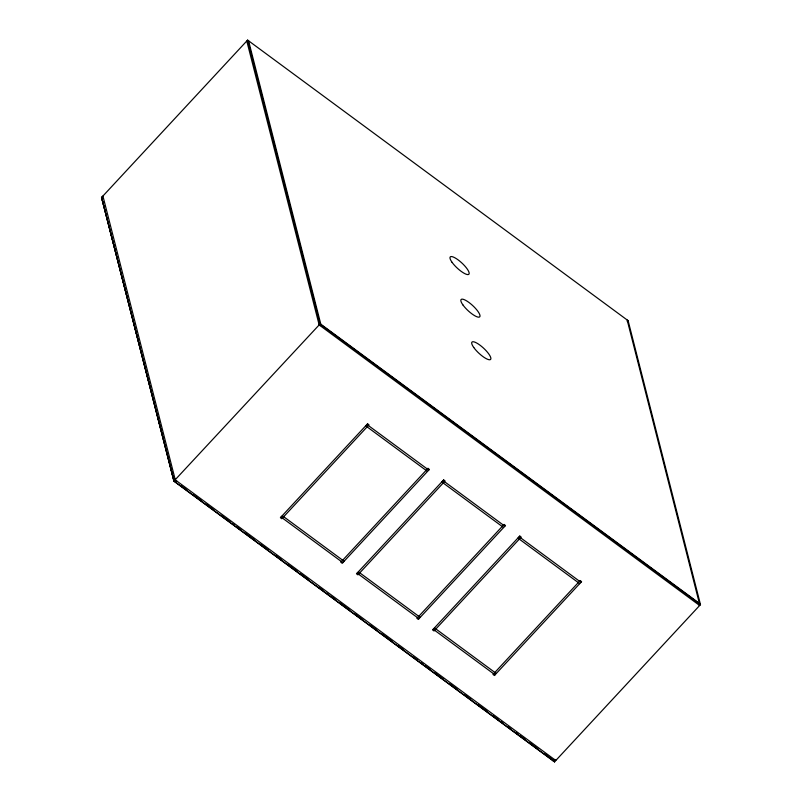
<?xml version="1.0" encoding="UTF-8"?>
<svg xmlns="http://www.w3.org/2000/svg" width="802" height="802" viewBox="0 0 802 802"><rect width="100%" height="100%" fill="white"/><g stroke="black" fill="none" stroke-linecap="round" stroke-linejoin="round"><path stroke-width="1.2" d="M554.663 761.86L173.894 481.16L101.523 197.232L174.034 481.32M101.664 197.392L247.617 40.1L628.106 320.67L700.477 604.598L554.513 761.88L554.282 760.958M247.738 41.704L248.57 40.802L320.94 324.73L320.108 325.632M173.803 480.398L175.047 479.045M319.016 324.359L319.848 323.467L700.326 604.026L699.645 605.49L319.156 324.93L246.785 41.002M173.894 481.16L319.988 324.028L247.617 40.1M175.448 482.303L176.691 480.949M627.264 321.562L628.106 320.67M553.069 760.757L554.322 759.414M698.692 604.788L699.524 603.896L627.154 319.968M554.382 761.73L174.044 481.13M319.988 324.028L700.477 604.598M101.523 197.232L174.174 481.29M366.935 424.479L428.769 470.072M443.035 480.598L504.859 526.192M519.135 536.708L580.959 582.302M365.682 425.832L427.516 471.426M441.782 481.942L503.616 527.536M517.881 538.062L579.706 583.645M282.274 515.666L344.098 561.26M358.364 571.786L420.198 617.37M434.463 627.896L496.298 673.49M281.021 517.019L342.845 562.613M357.121 573.129L418.945 618.723M433.21 629.239L495.045 674.833M180.851 485.591L186.886 490.042M192.921 494.493L200.981 500.438M206.014 504.147L214.064 510.082M221.111 515.285L230.164 521.962M232.179 523.445L234.194 524.929M236.209 526.413L241.242 530.122M245.262 533.089L254.324 539.776M260.369 544.227L268.419 550.162M275.467 555.365L281.502 559.816M287.537 564.267L297.612 571.686M300.63 573.921L308.68 579.856M318.745 587.275L322.775 590.242M326.795 593.219L328.81 594.703M330.825 596.187L335.858 599.896M339.888 602.863L348.94 609.54M354.985 614.001L363.035 619.936M370.083 625.129L376.118 629.58M382.163 634.041L392.228 641.46M398.263 645.911L403.296 649.63M413.361 657.049L417.391 660.016M421.411 662.983L423.426 664.467M425.441 665.951L430.473 669.67M434.504 672.637L443.556 679.314M449.601 683.765L457.651 689.71M464.699 694.903L470.734 699.354M477.781 704.547L486.844 711.234M492.879 715.685L497.912 719.394M500.929 721.62L502.944 723.103M507.977 726.823L511.004 729.048M516.037 732.757L518.042 734.241M520.057 735.725L525.089 739.434M529.119 742.401L538.172 749.088M544.217 753.539L552.267 759.474M555.535 759.614L555.746 760.466L175.267 479.897L102.897 195.969M367.567 423.807L280.399 517.691L281.823 518.744L368.99 424.859L367.567 423.807M427.967 468.348L340.8 562.232L342.223 563.285L429.391 469.401L427.967 468.348M443.656 479.927L356.489 573.801L357.923 574.854L445.09 480.979L443.656 479.927M504.057 524.458L416.89 618.342L418.323 619.395L505.491 525.51L504.057 524.458M519.756 536.037L432.589 629.921L434.012 630.973L521.18 537.089L519.756 536.037M580.157 580.578L492.989 674.452L494.413 675.505L581.58 581.63L580.157 580.578M473.771 347.507A12.732 3.449 42.9 0 0 490.243 359.657A12.732 3.449 42.9 0 0 479.837 345.06A12.732 3.449 42.9 0 0 473.771 347.507M462.914 304.92A12.732 3.449 42.9 0 0 479.385 317.061A12.732 3.449 42.9 0 0 468.98 302.474A12.732 3.449 42.9 0 0 462.914 304.92M452.057 262.324A12.732 3.449 42.9 0 0 468.538 274.474A12.732 3.449 42.9 0 0 458.122 259.878A12.732 3.449 42.9 0 0 452.057 262.324"/></g></svg>
